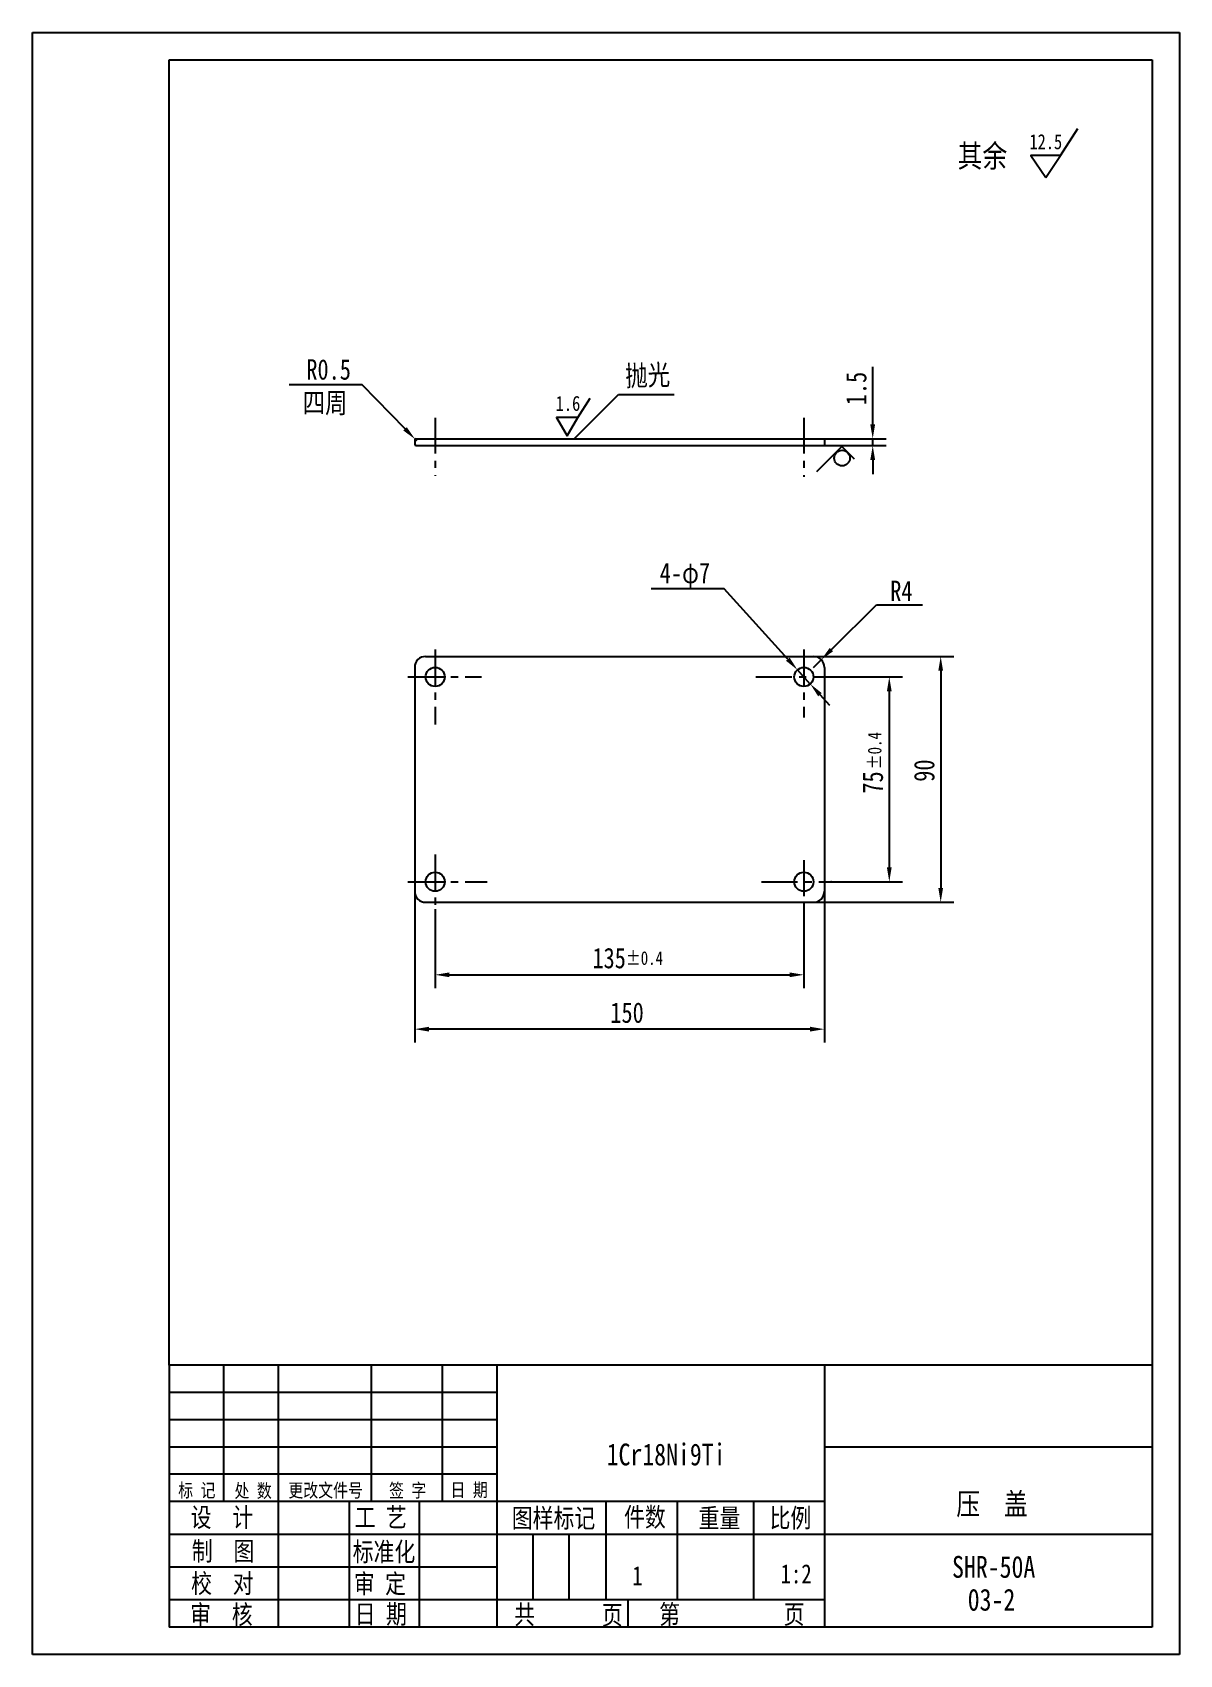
# Model space of a CAD drawing. Extents: x 180 to 600, y -4 to 590.
import ezdxf

# ---------------------------------------------------------------- set-up
doc = ezdxf.new("R2010")
doc.units = 0
doc.header["$LTSCALE"] = 10.5
doc.header["$MEASUREMENT"] = 0
doc.linetypes.add('CENTER', pattern=[2, 1.25, -0.25, 0.25, -0.25])
doc.layers.get('0').update_dxf_attribs({"color": 2, "linetype": 'CONTINUOUS'})
doc.layers.get('DEFPOINTS').update_dxf_attribs({"linetype": 'CONTINUOUS'})
doc.layers.add('PART', color=3, linetype='CONTINUOUS')
doc.layers.add('SMPEN_THICK', color=7, linetype='CONTINUOUS')
doc.styles.add('HZDX', font='', dxfattribs={"width": 0.8, "height": 7.5})
doc.styles.get("Standard").update_dxf_attribs({"font": 'txt', "height": 3.75, "bigfont": 'hzfs'})
doc.styles.get('HZDX').set_extended_font_data('SimSun')
doc.dimstyles.get("Standard").update_dxf_attribs({"dimtxt": 0.18, "dimasz": 0.18, "dimexe": 0.18, "dimexo": 0.0625, "dimgap": 0.09, "dimtad": 0, "dimtih": 1, "dimtoh": 1, "dimdec": 4, "dimzin": 0, "dimdsep": 46, "dimtxsty": 'Standard', "dimcen": 0.09, "dimadec": 0, "dimazin": 0, "dimtfac": 1, "dimtdec": 4, "dimtofl": 0, "dimtmove": 0, "dimatfit": 3, "dimfxl": 1, "dimtolj": 1, "dimtzin": 0, "dimarcsym": 0})

# ---------------------------------------------------------------- blocks, each defined once
blk = doc.blocks.new('*D4')
at = {"color": 2, "linetype": 'ByBlock', "transparency": 16777216}
for p, q in [((327.63, 269.27), (327.63, 240.32)), ((462.63, 269.27), (462.63, 240.32)), ((332.88, 245.2), (457.38, 245.2))]:
    blk.add_line(p, q, dxfattribs=at)
for points in [[(332.88, 246.07), (332.88, 244.32), (327.63, 245.2)], [(457.38, 246.07), (457.38, 244.32), (462.63, 245.2)]]:
    blk.add_solid(points, dxfattribs=at)
at = {"layer": 'DEFPOINTS', "color": 0, "linetype": 'ByBlock', "transparency": 16777216}
for p in [(327.63, 269.27), (462.63, 269.27), (462.63, 245.2)]:
    blk.add_point(p, dxfattribs=at)
at = {"color": 2, "linetype": 'ByBlock', "transparency": 16777216, "insert": (398.14, 251.27), "char_height": 7.5, "attachment_point": 5, "style": 'HZDX'}
blk.add_mtext('\\A1;135{\\H5.000025;±0.4}', dxfattribs=at)
blk = doc.blocks.new('*D5')
at = {"color": 2, "linetype": 'ByBlock', "transparency": 16777216}
for p, q in [((487.84, 446.73), (487.84, 467.78)), ((470.13, 441.48), (492.71, 441.48)), ((487.84, 438.98), (487.84, 441.48)), ((470.13, 438.98), (492.71, 438.98)), ((487.84, 433.73), (487.84, 428.48))]:
    blk.add_line(p, q, dxfattribs=at)
for points in [[(486.96, 446.73), (488.71, 446.73), (487.84, 441.48)], [(486.96, 433.73), (488.71, 433.73), (487.84, 438.98)]]:
    blk.add_solid(points, dxfattribs=at)
at = {"layer": 'DEFPOINTS', "color": 0, "linetype": 'ByBlock', "transparency": 16777216}
for p in [(470.13, 441.48), (470.13, 438.98), (487.84, 438.98)]:
    blk.add_point(p, dxfattribs=at)
at = {"color": 2, "linetype": 'ByBlock', "transparency": 16777216, "insert": (481.84, 459.88), "char_height": 7.5, "attachment_point": 5, "rotation": 90, "style": 'HZDX'}
blk.add_mtext('\\A1;1.5', dxfattribs=at)
blk = doc.blocks.new('*D6')
at = {"color": 2, "linetype": 'ByBlock', "transparency": 16777216}
for p, q in [((472.63, 354.27), (498.78, 354.27)), ((493.91, 349.02), (493.91, 284.52)), ((472.63, 279.27), (498.78, 279.27))]:
    blk.add_line(p, q, dxfattribs=at)
for points in [[(493.03, 349.02), (494.78, 349.02), (493.91, 354.27)], [(493.03, 284.52), (494.78, 284.52), (493.91, 279.27)]]:
    blk.add_solid(points, dxfattribs=at)
at = {"layer": 'DEFPOINTS', "color": 0, "linetype": 'ByBlock', "transparency": 16777216}
for p in [(472.63, 354.27), (472.63, 279.27), (493.91, 279.27)]:
    blk.add_point(p, dxfattribs=at)
at = {"color": 2, "linetype": 'ByBlock', "transparency": 16777216, "insert": (487.91, 315.61), "char_height": 7.5, "attachment_point": 5, "rotation": 90, "style": 'HZDX'}
blk.add_mtext('\\A1;75', dxfattribs=at)
blk = doc.blocks.new('*D7')
at = {"color": 2, "linetype": 'ByBlock', "transparency": 16777216}
for p, q in [((466.13, 361.77), (517.6, 361.77)), ((512.73, 356.52), (512.73, 277.02)), ((466.13, 271.77), (517.6, 271.77))]:
    blk.add_line(p, q, dxfattribs=at)
for points in [[(511.85, 356.52), (513.6, 356.52), (512.73, 361.77)], [(511.85, 277.02), (513.6, 277.02), (512.73, 271.77)]]:
    blk.add_solid(points, dxfattribs=at)
at = {"layer": 'DEFPOINTS', "color": 0, "linetype": 'ByBlock', "transparency": 16777216}
for p in [(466.13, 361.77), (466.13, 271.77), (512.73, 271.77)]:
    blk.add_point(p, dxfattribs=at)
at = {"color": 2, "linetype": 'ByBlock', "transparency": 16777216, "insert": (506.73, 319.97), "char_height": 7.5, "attachment_point": 5, "rotation": 90, "style": 'HZDX'}
blk.add_mtext('\\A1;90', dxfattribs=at)
blk = doc.blocks.new('*D8')
at = {"color": 2, "linetype": 'ByBlock', "transparency": 16777216}
for p, q in [((320.13, 275.77), (320.13, 220.42)), ((470.13, 275.77), (470.13, 220.42)), ((464.88, 225.29), (325.38, 225.29))]:
    blk.add_line(p, q, dxfattribs=at)
for points in [[(325.38, 226.17), (325.38, 224.42), (320.13, 225.29)], [(464.88, 226.17), (464.88, 224.42), (470.13, 225.29)]]:
    blk.add_solid(points, dxfattribs=at)
at = {"layer": 'DEFPOINTS', "color": 0, "linetype": 'ByBlock', "transparency": 16777216}
for p in [(320.13, 275.77), (470.13, 275.77), (320.13, 225.29)]:
    blk.add_point(p, dxfattribs=at)
at = {"color": 2, "linetype": 'ByBlock', "transparency": 16777216, "insert": (397.89, 231.29), "char_height": 7.5, "attachment_point": 5, "style": 'HZDX'}
blk.add_mtext('\\A1;150', dxfattribs=at)

msp = doc.modelspace()

# ---------------------------------------------------------------- linework, layer by layer
at = {"color": 2, "linetype": 'ByBlock'}
for p, q in [((316.61947, 445.09886), (300.90903, 461.20575)), ((320.63436, 440.98265), (320.28524, 441.34058)), ((456.76299, 360.75462), (433.42246, 386.54499)), ((472.70841, 364.27425), (489.25038, 380.64818)), ((464.98291, 351.67193), (460.28581, 356.86204)), ((466.13436, 357.76698), (468.97719, 360.58093)), ((468.50574, 347.77934), (472.02856, 343.88676))]:
    msp.add_line(p, q, dxfattribs=at)
msp.add_point((320.63436, 440.98265), dxfattribs=at)
for points in [[(317.24585, 445.70982), (315.99309, 444.4879), (320.28524, 441.34058)], [(472.09286, 364.89611), (473.32396, 363.65238), (468.97719, 360.58093)], [(457.41175, 361.34176), (456.11423, 360.16748), (460.28581, 356.86204)], [(469.1545, 348.36648), (467.85698, 347.19221), (464.98291, 351.67193)]]:
    msp.add_solid(points, dxfattribs=at)
at = {"layer": 'DEFPOINTS', "color": 0, "linetype": 'ByBlock'}
for p in [(460.28581, 356.86204), (466.13436, 357.76698), (468.97719, 360.58093), (464.98291, 351.67193), (472.63436, 354.26698)]:
    msp.add_point(p, dxfattribs=at)
at = {"layer": 'PART', "linetype": 'Continuous'}
for p, q in [((180.18427, 590.27403), (600.18427, 590.27403)), ((600.18427, 590.27403), (600.18427, -3.72596)), ((590.18427, 102.27404), (230.18427, 102.27404)), ((250.18427, 102.27404), (250.18427, 52.27404)), ((270.18427, 102.27404), (270.18427, 6.27404)), ((304.18427, 102.27404), (304.18427, 52.27404)), ((330.18427, 102.27404), (330.18427, 52.27404)), ((350.18427, 102.27404), (350.18427, 6.27404)), ((470.18427, 102.27404), (470.18427, 6.27404)), ((590.18427, 72.27404), (470.18427, 72.27404)), ((296.18427, 52.27404), (296.18427, 6.27404)), ((321.83705, 52.27404), (321.83705, 6.27404)), ((390.18427, 52.27404), (390.18427, 16.27404)), ((416.18427, 52.27404), (416.18427, 16.27404)), ((444.18427, 52.27404), (444.18427, 16.27404)), ((363.38427, 40.27404), (363.38427, 16.27404)), ((376.58427, 40.27404), (376.58427, 16.27404)), ((590.18427, 40.27404), (470.18427, 40.27404)), ((398.18427, 16.27404), (398.18427, 6.27404)), ((600.18427, -3.72596), (180.18427, -3.72596))]:
    msp.add_line(p, q, dxfattribs=at)
at = {"layer": 'PART', "color": 5, "linetype": 'Continuous'}
for p, q in [((230.18427, 580.27403), (590.18427, 580.27403)), ((590.18427, 580.27403), (590.18427, 6.27404)), ((230.18427, 102.27404), (230.18427, 6.27404)), ((590.18427, 6.27404), (230.18427, 6.27404))]:
    msp.add_line(p, q, dxfattribs=at)
at = {"layer": 'PART', "color": 4, "linetype": 'Continuous'}
for p, q in [((320.13436, 440.98265), (320.13436, 439.48265)), ((320.63436, 441.48265), (470.13436, 441.48265)), ((470.13436, 441.48265), (470.13436, 438.98265)), ((320.63436, 438.98265), (470.13436, 438.98265)), ((320.13436, 357.76698), (320.13436, 275.76698)), ((324.13436, 361.76698), (466.13436, 361.76698)), ((470.13436, 357.76698), (470.13436, 275.76698)), ((324.13436, 271.76698), (466.13436, 271.76698))]:
    msp.add_line(p, q, dxfattribs=at)
for centre in [(327.63436, 354.26698), (462.63436, 354.26698), (327.63436, 279.26698), (462.63436, 279.26698)]:
    msp.add_circle(centre, 3.5, dxfattribs=at)
for centre, radius, start, end in [((320.63436, 440.98265), 0.5, 90, 180), ((320.63436, 439.48265), 0.5, 180, 270), ((324.13436, 357.76698), 4, 90, 180), ((466.13436, 357.76698), 4, 0, 90), ((324.13436, 275.76698), 4, 180, 270), ((466.13436, 275.76698), 4, 270, 0)]:
    msp.add_arc(centre, radius, start, end, dxfattribs=at)
for p in [(320.28524, 441.34058), (472.63436, 279.26698)]:
    msp.add_point(p, dxfattribs=at)
at = {"layer": 'SMPEN_THICK', "color": 3}
msp.add_line((180.18427, -3.72596), (180.18427, 590.27403), dxfattribs=at)
at = {"layer": 'SMPEN_THICK', "color": 5}
msp.add_line((230.18427, 102.27404), (230.18427, 580.27403), dxfattribs=at)
at = {"layer": 'SMPEN_THICK'}
for p, q in [((556.65163, 545.20806), (562.94734, 555.07467)), ((300.90903, 461.20575), (274.13763, 461.20575)), ((378.51166, 441.43587), (394.73128, 457.64585)), ((394.73128, 457.64585), (415.12166, 457.64585)), ((379.83891, 449.29867), (384.33126, 456.33908)), ((476.5733, 438.65702), (467.30495, 429.39418)), ((481.20747, 434.0256), (476.5733, 438.65702)), ((433.42246, 386.54499), (406.73897, 386.54499)), ((489.25038, 380.64818), (506.02736, 380.64818)), ((350.18427, 92.27404), (230.18427, 92.27404)), ((350.18427, 82.27404), (230.18427, 82.27404)), ((350.18427, 72.27404), (230.18427, 72.27404)), ((350.18427, 62.27404), (230.18427, 62.27404)), ((470.18427, 52.27404), (230.18427, 52.27404)), ((470.18427, 40.27404), (230.18427, 40.27404)), ((350.18427, 28.27404), (230.18427, 28.27404)), ((470.18427, 16.27404), (230.18427, 16.27404))]:
    msp.add_line(p, q, dxfattribs=at)
at = {"layer": 'SMPEN_THICK', "linetype": 'CENTER'}
for p, q in [((327.63436, 449.16162), (327.63436, 427.9016)), ((462.63436, 449.16162), (462.63436, 427.59095)), ((327.63436, 364.26698), (327.63436, 336.84029)), ((462.63436, 364.26698), (462.63436, 339.42013)), ((317.63436, 354.26698), (344.64755, 354.26698)), ((445.10237, 354.26698), (472.63436, 354.26698)), ((327.63436, 289.21156), (327.63436, 269.26698)), ((462.63436, 287.14768), (462.63436, 269.26698)), ((317.63436, 279.26698), (346.71265, 279.26698)), ((447.16747, 279.26698), (472.63436, 279.26698))]:
    msp.add_line(p, q, dxfattribs=at)
at = {"layer": 'SMPEN_THICK'}
for points in [[(551.20393, 537.10211), (556.65163, 545.20806), (545.75623, 545.20806)], [(375.95166, 442.56575), (379.83891, 449.29867), (372.0644, 449.29867)]]:
    msp.add_lwpolyline(points, close=True, dxfattribs=at)
msp.add_circle((476.64269, 434.40385), 2.86356, dxfattribs=at)

# ---------------------------------------------------------------- texts
at = {"color": 2, "linetype": 'ByBlock', "attachment_point": 5, "style": 'HZDX'}
for s, insert, char_height in [('12.5', (551.22058, 550.22917), 5.5), ('其余', (528.00324, 544.60521), 8.334516), ('\\A1;R0.5', (288.62489, 466.81573), 7.5), ('四周', (287.33668, 454.21178), 7.5), ('1.6', (376.2648, 454.40435), 5.5), ('4-φ7', (419.07479, 391.31875), 7.5), ('\\A1;R4', (498.34102, 385.78194), 7.5)]:
    msp.add_mtext(s, dxfattribs=dict(at, insert=insert, char_height=char_height))
at = {"color": 2, "linetype": 'ByBlock', "insert": (405.44145, 464.33911), "char_height": 7.5, "attachment_point": 5, "rotation": 2, "style": 'HZDX'}
msp.add_mtext('抛光', dxfattribs=at)
at = {"layer": 'SMPEN_THICK', "color": 2, "style": 'HZDX', "width": 0.8}
msp.add_text('±0.4', height=5, rotation=90, dxfattribs=at).set_placement((491.0337, 320.46812))
at = {"layer": 'SMPEN_THICK', "style": 'HZDX', "width": 0.8}
for s, height, p in [('1Cr18Ni9Ti', 8, (390.41674, 65.54928)), ('标 记', 5, (233.56562, 53.92131)), ('处 数', 5, (254.1636, 53.76119)), ('更改文件号', 5, (273.89916, 53.90883)), ('签 字', 5, (310.73526, 53.88999)), ('日 期', 5, (333.2442, 54.0664)), ('压  盖', 8, (518.43977, 47.42952)), ('设  计', 7, (238.09838, 43.03784)), ('工 艺', 7, (298.17297, 43.06031)), ('图样标记', 7, (355.70042, 42.71547)), ('件数', 7, (396.78579, 43.12702)), ('重量', 7, (424.0765, 42.76112)), ('比例', 7, (450.08633, 42.80677)), ('制  图', 7, (238.53959, 30.6676)), ('标准化', 7, (297.44083, 30.393)), ('SHR-50A', 8, (516.89469, 24.3855)), ('校  对', 7, (238.28805, 18.82338)), ('审 定', 7, (297.85257, 18.7252)), ('1', 7, (399.7824, 21.6641)), ('1:2', 7, (454.0818, 22.34213)), ('03-2', 8, (522.62086, 12.36266)), ('审  核', 7, (237.92198, 7.43636)), ('日 期', 7, (298.1884, 7.59296)), ('共', 7, (356.56956, 7.41107)), ('页', 7, (388.68802, 7.25094)), ('第', 7, (409.64174, 7.50236)), ('页', 7, (455.23518, 7.50236))]:
    msp.add_text(s, height=height, dxfattribs=at).set_placement(p)

# ---------------------------------------------------------------- dimensions: what is measured, and where the dimension line sits
at = {"layer": 'SMPEN_THICK'}
dim = msp.add_linear_dim(base=(487.83634, 438.98265), p1=(470.13436, 441.48265), p2=(470.13436, 438.98265), angle=90, text='1.5', dimstyle='Standard', override={"dimscale": 1.5, "dimtxt": 5, "dimasz": 3.5, "dimexe": 3.25, "dimexo": 0, "dimgap": 1.5, "dimtad": 1, "dimtih": 0, "dimtoh": 0, "dimzin": 8, "dimtxsty": 'HZDX', "dimclrd": 2, "dimclre": 2, "dimclrt": 2, "dimtm": 0.115, "dimtfac": 0.66667, "dimtofl": 1, "dimatfit": 1, "dimtvp": 5, "dimtzin": 8}, dxfattribs=at)
dim.commit()
dim.dimension.update_dxf_attribs({"geometry": '*D5', "text_midpoint": (487.83634, 459.88265), "dimtype": 160})
for base, p1, p2, picture, middle in [((512.72534, 271.76698), (466.13436, 361.76698), (466.13436, 271.76698), '*D7', (512.72534, 319.96646)), ((493.90976, 279.26698), (472.63436, 354.26698), (472.63436, 279.26698), '*D6', (493.90976, 315.6149))]:
    dim = msp.add_linear_dim(base=base, p1=p1, p2=p2, angle=90, dimstyle='Standard', override={"dimscale": 1.5, "dimtxt": 5, "dimasz": 3.5, "dimexe": 3.25, "dimexo": 0, "dimgap": 1.5, "dimtad": 1, "dimtih": 0, "dimtoh": 0, "dimzin": 8, "dimtxsty": 'HZDX', "dimclrd": 2, "dimclre": 2, "dimclrt": 2, "dimtp": 0.4, "dimtm": 0.4, "dimtfac": 0.66667, "dimtofl": 1, "dimatfit": 1, "dimtvp": 5, "dimtzin": 8}, dxfattribs=at)
    dim.commit()
    dim.dimension.update_dxf_attribs({"geometry": picture, "text_midpoint": middle, "dimtype": 160})
for base, p1, p2, override, picture, middle in [((320.13436, 225.29479), (470.13436, 275.76698), (320.13436, 275.76698), {"dimscale": 1.5, "dimtxt": 5, "dimasz": 3.5, "dimexe": 3.25, "dimexo": 0, "dimgap": 1.5, "dimtad": 1, "dimtih": 0, "dimtoh": 0, "dimzin": 8, "dimtxsty": 'HZDX', "dimclrd": 2, "dimclre": 2, "dimclrt": 2, "dimtp": 0.4, "dimtm": 0.4, "dimtfac": 0.66667, "dimtofl": 1, "dimatfit": 1, "dimtvp": 5, "dimtzin": 8}, '*D8', (397.88538, 225.29479)), ((462.63436, 245.19561), (327.63436, 269.26698), (462.63436, 269.26698), {"dimscale": 1.5, "dimtxt": 5, "dimasz": 3.5, "dimexe": 3.25, "dimexo": 0, "dimgap": 1.5, "dimtad": 1, "dimtih": 0, "dimtoh": 0, "dimzin": 8, "dimtxsty": 'HZDX', "dimclrd": 2, "dimclre": 2, "dimclrt": 2, "dimtol": 1, "dimtp": 0.4, "dimtm": 0.4, "dimtfac": 0.66667, "dimtofl": 1, "dimatfit": 1, "dimtvp": 5, "dimtzin": 8}, '*D4', (398.1428, 245.19561))]:
    dim = msp.add_linear_dim(base=base, p1=p1, p2=p2, dimstyle='Standard', override=override, dxfattribs=at)
    dim.commit()
    dim.dimension.update_dxf_attribs({"geometry": picture, "text_midpoint": middle, "dimtype": 160})

doc.saveas('drawing.dxf')
